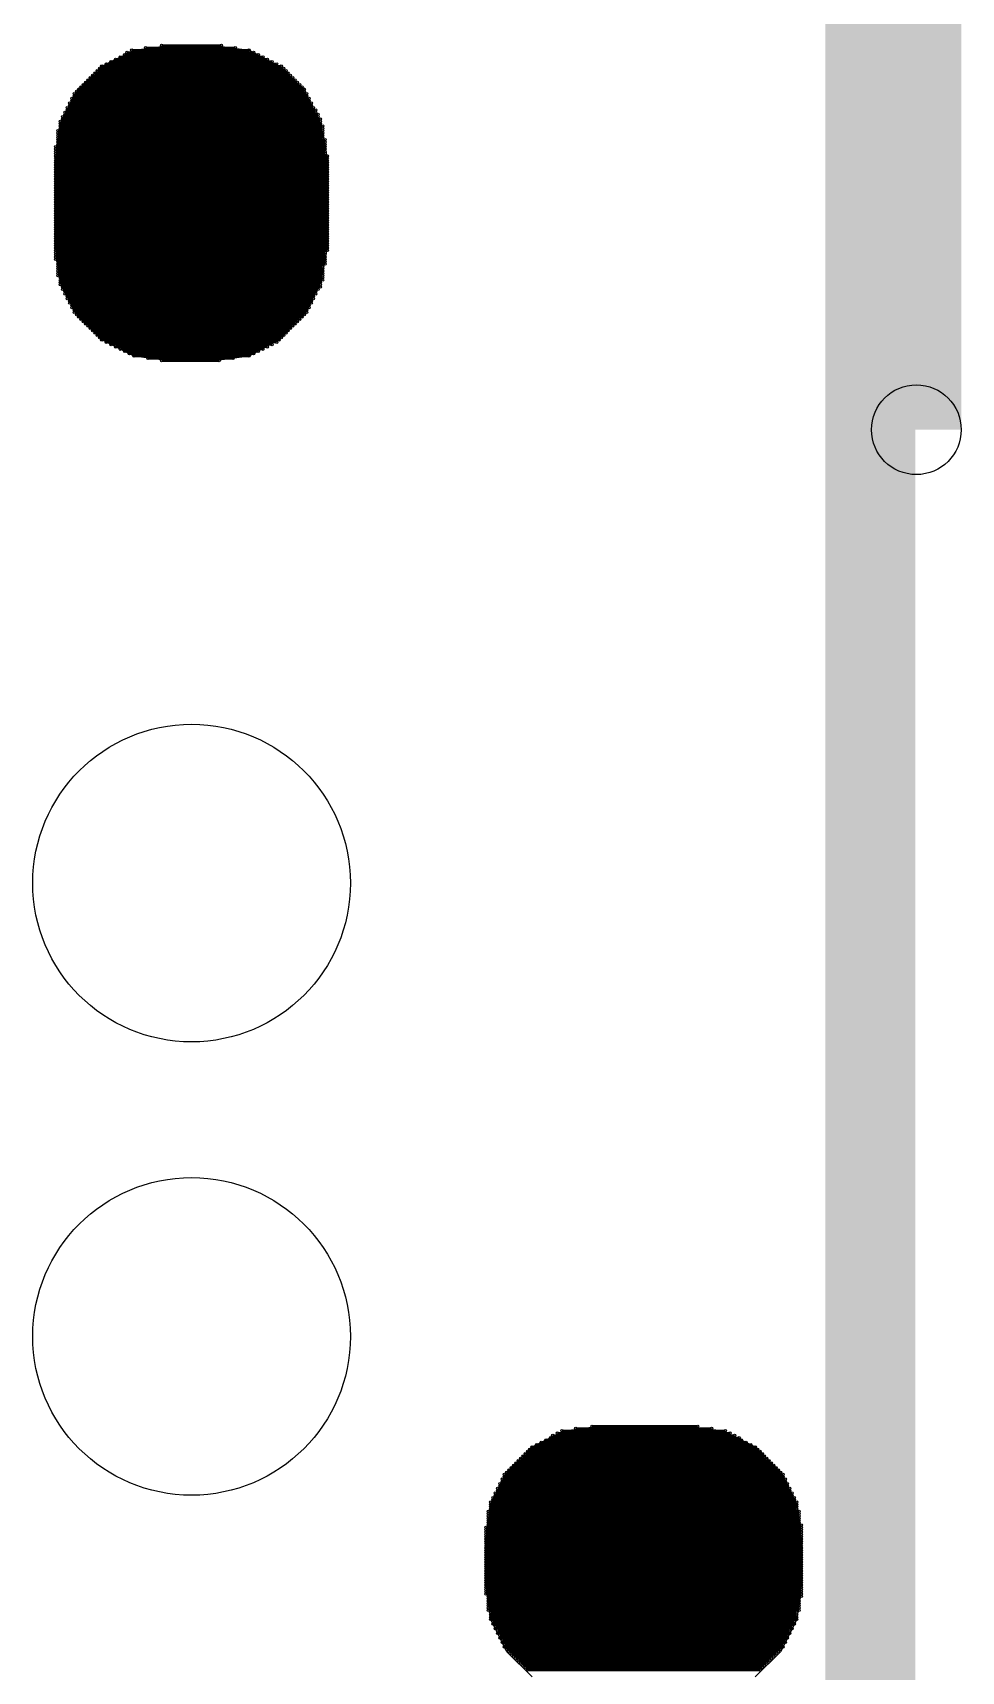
# Model space of a CAD drawing. Extents: x 0 to 126, y 0 to 22.
# Drawn here: x 16.673 to 17.697, y 11.167 to 12.976 of the extents above; entities that cross this region are included whole.
import ezdxf

# ---------------------------------------------------------------- set-up
doc = ezdxf.new("R2010")
doc.units = 0
doc.layers.get('0').update_dxf_attribs({"linetype": 'CONTINUOUS'})
doc.layers.add('SEEEDSTUDIOXIAONRF52840V1_1_GTO', color=10, linetype='CONTINUOUS')
doc.layers.add('SEEEDSTUDIOXIAONRF52840V1_1_GTS', color=9, linetype='CONTINUOUS')

# ---------------------------------------------------------------- blocks, each defined once
blk = doc.blocks.new('ROUND_62')
blk.add_circle((0, 0), 0.0495)
blk = doc.blocks.new('ROUND_54')
blk.add_circle((0, 0), 0.1753)
blk = doc.blocks.new('ROUND_2')
blk.add_circle((0, 0), 0)
blk = doc.blocks.new('ROUND_1')
blk.add_circle((0, 0), 0.00127)

msp = doc.modelspace()

# ---------------------------------------------------------------- linework, layer by layer
at = {"layer": 'SEEEDSTUDIOXIAONRF52840V1_1_GTO', "const_width": 0.09906}
for points in [[(17.64792, 13.08862), (17.64792, 12.53744)], [(17.59712, 13.03782), (17.59712, 6.29158)]]:
    msp.add_lwpolyline(points, dxfattribs=at)
at = {"layer": 'SEEEDSTUDIOXIAONRF52840V1_1_GTS'}
for points in [[(16.74876, 12.93876), (16.78432, 12.95654)], [(16.78432, 12.95654), (16.82242, 12.96162)], [(16.82242, 12.96162), (16.87322, 12.96162)], [(16.87322, 12.96162), (16.91132, 12.95654)], [(16.91132, 12.95654), (16.94434, 12.93876)], [(16.72082, 12.91082), (16.74876, 12.93876)], [(16.94434, 12.93876), (16.97228, 12.91082)], [(16.70304, 12.87526), (16.72082, 12.91082)], [(16.97228, 12.91082), (16.99006, 12.87526)], [(16.69796, 12.83716), (16.70304, 12.87526)], [(16.99006, 12.87526), (16.99768, 12.83716)], [(16.69796, 12.7381), (16.69796, 12.83716)], [(16.99768, 12.83716), (16.99768, 12.7381)], [(16.70304, 12.7), (16.69796, 12.7381)], [(16.99768, 12.7381), (16.99006, 12.7)], [(16.72082, 12.66444), (16.70304, 12.7)], [(16.99006, 12.7), (16.97228, 12.66444)], [(16.74876, 12.6365), (16.72082, 12.66444)], [(16.97228, 12.66444), (16.94434, 12.6365)], [(16.78432, 12.61872), (16.74876, 12.6365)], [(16.94434, 12.6365), (16.91132, 12.61872)], [(16.82242, 12.61364), (16.78432, 12.61872)], [(16.87322, 12.61364), (16.82242, 12.61364)], [(16.91132, 12.61872), (16.87322, 12.61364)], [(17.22374, 11.41476), (17.2593, 11.43254)], [(17.2593, 11.43254), (17.2974, 11.43762)], [(17.2974, 11.43762), (17.39646, 11.43762)], [(17.39646, 11.43762), (17.43456, 11.43254)], [(17.43456, 11.43254), (17.47012, 11.41476)], [(17.1958, 11.38682), (17.22374, 11.41476)], [(17.47012, 11.41476), (17.49806, 11.38682)], [(17.17802, 11.35126), (17.1958, 11.38682)], [(17.49806, 11.38682), (17.51584, 11.35126)], [(17.17294, 11.31316), (17.17802, 11.35126)], [(17.51584, 11.35126), (17.52092, 11.31316)], [(17.17294, 11.26236), (17.17294, 11.31316)], [(17.52092, 11.31316), (17.52092, 11.26236)], [(17.17802, 11.22426), (17.17294, 11.26236)], [(17.52092, 11.26236), (17.51584, 11.22426)], [(17.1958, 11.1887), (17.17802, 11.22426)], [(17.51584, 11.22426), (17.49806, 11.1887)], [(17.22374, 11.16076), (17.1958, 11.1887)], [(17.49806, 11.1887), (17.47012, 11.16076)]]:
    msp.add_lwpolyline(points, dxfattribs=at)
at = {"layer": 'SEEEDSTUDIOXIAONRF52840V1_1_GTS', "const_width": 0.00254}
for points in [[(16.76908, 12.94892), (16.92656, 12.94892)], [(16.92148, 12.95146), (16.77416, 12.95146)], [(16.7767, 12.954), (16.9164, 12.954)], [(16.91132, 12.95654), (16.78178, 12.95654)], [(16.79702, 12.95908), (16.89608, 12.95908)], [(16.88084, 12.96162), (16.8148, 12.96162)], [(16.9545, 12.93114), (16.74114, 12.93114)], [(16.74368, 12.93368), (16.95196, 12.93368)], [(16.94942, 12.93622), (16.74622, 12.93622)], [(16.74876, 12.93876), (16.94688, 12.93876)], [(16.9418, 12.9413), (16.75384, 12.9413)], [(16.75892, 12.94384), (16.93672, 12.94384)], [(16.93164, 12.94638), (16.764, 12.94638)], [(16.72336, 12.91336), (16.97228, 12.91336)], [(16.96974, 12.9159), (16.7259, 12.9159)], [(16.72844, 12.91844), (16.9672, 12.91844)], [(16.96466, 12.92098), (16.73098, 12.92098)], [(16.73352, 12.92352), (16.96212, 12.92352)], [(16.95958, 12.92606), (16.73606, 12.92606)], [(16.7386, 12.9286), (16.95704, 12.9286)], [(16.7132, 12.89812), (16.9799, 12.89812)], [(16.9799, 12.89558), (16.7132, 12.89558)], [(16.71574, 12.9032), (16.97736, 12.9032)], [(16.97736, 12.90066), (16.71574, 12.90066)], [(16.71828, 12.90828), (16.97482, 12.90828)], [(16.97482, 12.90574), (16.71828, 12.90574)], [(16.97228, 12.91082), (16.72082, 12.91082)], [(16.70304, 12.8778), (16.99006, 12.8778)], [(16.99006, 12.87526), (16.70304, 12.87526)], [(16.70558, 12.88288), (16.98752, 12.88288)], [(16.99006, 12.88034), (16.70558, 12.88034)], [(16.70812, 12.88796), (16.98498, 12.88796)], [(16.98752, 12.88542), (16.70812, 12.88542)], [(16.71066, 12.89304), (16.98244, 12.89304)], [(16.98498, 12.8905), (16.71066, 12.8905)], [(16.7005, 12.86764), (16.9926, 12.86764)], [(16.9926, 12.8651), (16.7005, 12.8651)], [(16.7005, 12.86256), (16.9926, 12.86256)], [(16.9926, 12.86002), (16.7005, 12.86002)], [(16.7005, 12.85748), (16.99514, 12.85748)], [(16.70304, 12.87272), (16.9926, 12.87272)], [(16.9926, 12.87018), (16.70304, 12.87018)], [(16.99514, 12.84986), (16.69796, 12.84986)], [(16.69796, 12.84732), (16.99514, 12.84732)], [(16.99514, 12.84478), (16.69796, 12.84478)], [(16.69796, 12.84224), (16.99514, 12.84224)], [(16.99768, 12.8397), (16.69796, 12.8397)], [(16.99514, 12.85494), (16.7005, 12.85494)], [(16.7005, 12.8524), (16.99514, 12.8524)], [(16.69796, 12.83716), (16.99768, 12.83716)], [(16.99768, 12.83462), (16.69796, 12.83462)], [(16.69796, 12.83208), (16.99768, 12.83208)], [(16.99768, 12.82954), (16.69796, 12.82954)], [(16.69796, 12.827), (16.99768, 12.827)], [(16.99768, 12.82446), (16.69796, 12.82446)], [(16.69796, 12.82192), (16.99768, 12.82192)], [(16.99768, 12.81938), (16.69796, 12.81938)], [(16.69796, 12.81684), (16.99768, 12.81684)], [(16.99768, 12.8143), (16.69796, 12.8143)], [(16.69796, 12.81176), (16.99768, 12.81176)], [(16.99768, 12.80922), (16.69796, 12.80922)], [(16.69796, 12.80668), (16.99768, 12.80668)], [(16.99768, 12.80414), (16.69796, 12.80414)], [(16.69796, 12.8016), (16.99768, 12.8016)], [(16.99768, 12.79906), (16.69796, 12.79906)], [(16.69796, 12.79652), (16.99768, 12.79652)], [(16.99768, 12.79398), (16.69796, 12.79398)], [(16.69796, 12.79144), (16.99768, 12.79144)], [(16.99768, 12.7889), (16.69796, 12.7889)], [(16.69796, 12.78636), (16.99768, 12.78636)], [(16.99768, 12.78382), (16.69796, 12.78382)], [(16.69796, 12.78128), (16.99768, 12.78128)], [(16.99768, 12.77874), (16.69796, 12.77874)], [(16.69796, 12.7762), (16.99768, 12.7762)], [(16.99768, 12.77366), (16.69796, 12.77366)], [(16.69796, 12.77112), (16.99768, 12.77112)], [(16.99768, 12.76858), (16.69796, 12.76858)], [(16.69796, 12.76604), (16.99768, 12.76604)], [(16.99768, 12.7635), (16.69796, 12.7635)], [(16.69796, 12.76096), (16.99768, 12.76096)], [(16.99768, 12.75842), (16.69796, 12.75842)], [(16.69796, 12.75588), (16.99768, 12.75588)], [(16.99768, 12.75334), (16.69796, 12.75334)], [(16.69796, 12.7508), (16.99768, 12.7508)], [(16.99768, 12.74826), (16.69796, 12.74826)], [(16.69796, 12.74572), (16.99768, 12.74572)], [(16.99768, 12.74318), (16.69796, 12.74318)], [(16.69796, 12.74064), (16.99768, 12.74064)], [(16.99768, 12.7381), (16.69796, 12.7381)], [(16.69796, 12.73556), (16.99768, 12.73556)], [(16.99514, 12.73302), (16.69796, 12.73302)], [(16.69796, 12.73048), (16.99514, 12.73048)], [(16.99514, 12.72794), (16.69796, 12.72794)], [(16.69796, 12.7254), (16.99514, 12.7254)], [(16.99514, 12.72286), (16.7005, 12.72286)], [(16.7005, 12.72032), (16.99514, 12.72032)], [(16.9926, 12.71778), (16.7005, 12.71778)], [(16.7005, 12.71524), (16.9926, 12.71524)], [(16.9926, 12.7127), (16.7005, 12.7127)], [(16.7005, 12.71016), (16.9926, 12.71016)], [(16.9926, 12.70762), (16.7005, 12.70762)], [(16.70304, 12.70508), (16.9926, 12.70508)], [(16.9926, 12.70254), (16.70304, 12.70254)], [(16.70304, 12.7), (16.99006, 12.7)], [(16.99006, 12.69746), (16.70304, 12.69746)], [(16.70558, 12.69492), (16.99006, 12.69492)], [(16.98752, 12.69238), (16.70558, 12.69238)], [(16.70812, 12.68984), (16.98498, 12.68984)], [(16.98498, 12.6873), (16.70812, 12.6873)], [(16.71066, 12.68476), (16.98244, 12.68476)], [(16.98244, 12.68222), (16.71066, 12.68222)], [(16.7132, 12.67968), (16.9799, 12.67968)], [(16.9799, 12.67714), (16.7132, 12.67714)], [(16.71574, 12.6746), (16.97736, 12.6746)], [(16.97736, 12.67206), (16.71574, 12.67206)], [(16.71828, 12.66952), (16.97482, 12.66952)], [(16.97482, 12.66698), (16.71828, 12.66698)], [(16.72082, 12.66444), (16.97228, 12.66444)], [(16.96974, 12.6619), (16.72336, 12.6619)], [(16.7259, 12.65936), (16.9672, 12.65936)], [(16.96466, 12.65682), (16.72844, 12.65682)], [(16.73098, 12.65428), (16.96212, 12.65428)], [(16.95958, 12.65174), (16.73352, 12.65174)], [(16.73606, 12.6492), (16.95704, 12.6492)], [(16.9545, 12.64666), (16.7386, 12.64666)], [(16.74114, 12.64412), (16.95196, 12.64412)], [(16.94942, 12.64158), (16.74368, 12.64158)], [(16.74622, 12.63904), (16.94688, 12.63904)], [(16.94434, 12.6365), (16.74876, 12.6365)], [(16.75384, 12.63396), (16.9418, 12.63396)], [(16.93672, 12.63142), (16.75892, 12.63142)], [(16.764, 12.62888), (16.93164, 12.62888)], [(16.92656, 12.62634), (16.76908, 12.62634)], [(16.77416, 12.6238), (16.92148, 12.6238)], [(16.9164, 12.62126), (16.77924, 12.62126)], [(16.78432, 12.61872), (16.91132, 12.61872)], [(16.89354, 12.61618), (16.79956, 12.61618)], [(16.8148, 12.61364), (16.8783, 12.61364)], [(17.44218, 11.43), (17.25168, 11.43)], [(17.25676, 11.43254), (17.4371, 11.43254)], [(17.42186, 11.43508), (17.272, 11.43508)], [(17.28978, 11.43762), (17.40662, 11.43762)], [(17.2212, 11.41222), (17.47266, 11.41222)], [(17.47012, 11.41476), (17.22374, 11.41476)], [(17.22882, 11.4173), (17.46504, 11.4173)], [(17.45996, 11.41984), (17.2339, 11.41984)], [(17.23898, 11.42238), (17.45488, 11.42238)], [(17.45234, 11.42492), (17.24406, 11.42492)], [(17.2466, 11.42746), (17.44726, 11.42746)], [(17.49044, 11.39444), (17.20342, 11.39444)], [(17.20596, 11.39698), (17.4879, 11.39698)], [(17.48536, 11.39952), (17.2085, 11.39952)], [(17.21104, 11.40206), (17.48282, 11.40206)], [(17.48028, 11.4046), (17.21358, 11.4046)], [(17.21612, 11.40714), (17.47774, 11.40714)], [(17.4752, 11.40968), (17.21866, 11.40968)], [(17.50568, 11.37412), (17.18818, 11.37412)], [(17.50314, 11.3792), (17.19072, 11.3792)], [(17.19072, 11.37666), (17.50314, 11.37666)], [(17.5006, 11.38428), (17.19326, 11.38428)], [(17.19326, 11.38174), (17.5006, 11.38174)], [(17.1958, 11.38682), (17.49806, 11.38682)], [(17.49552, 11.38936), (17.19834, 11.38936)], [(17.20088, 11.3919), (17.49298, 11.3919)], [(17.5133, 11.35888), (17.18056, 11.35888)], [(17.18056, 11.35634), (17.5133, 11.35634)], [(17.51076, 11.36396), (17.1831, 11.36396)], [(17.1831, 11.36142), (17.51076, 11.36142)], [(17.50822, 11.36904), (17.18564, 11.36904)], [(17.18564, 11.3665), (17.50822, 11.3665)], [(17.18818, 11.37158), (17.50568, 11.37158)], [(17.51838, 11.34364), (17.17548, 11.34364)], [(17.17548, 11.3411), (17.51838, 11.3411)], [(17.51838, 11.33856), (17.17548, 11.33856)], [(17.51584, 11.3538), (17.17802, 11.3538)], [(17.17802, 11.35126), (17.51584, 11.35126)], [(17.51584, 11.34872), (17.17802, 11.34872)], [(17.17802, 11.34618), (17.51584, 11.34618)], [(17.17294, 11.32586), (17.52092, 11.32586)], [(17.52092, 11.32332), (17.17294, 11.32332)], [(17.17294, 11.32078), (17.52092, 11.32078)], [(17.17548, 11.33602), (17.51838, 11.33602)], [(17.51838, 11.33348), (17.17548, 11.33348)], [(17.17548, 11.33094), (17.51838, 11.33094)], [(17.52092, 11.3284), (17.17548, 11.3284)], [(17.52092, 11.31824), (17.17294, 11.31824)], [(17.17294, 11.3157), (17.52092, 11.3157)], [(17.52092, 11.31316), (17.17294, 11.31316)], [(17.17294, 11.31062), (17.52092, 11.31062)], [(17.52092, 11.30808), (17.17294, 11.30808)], [(17.17294, 11.30554), (17.52092, 11.30554)], [(17.52092, 11.303), (17.17294, 11.303)], [(17.17294, 11.30046), (17.52092, 11.30046)], [(17.52092, 11.29792), (17.17294, 11.29792)], [(17.17294, 11.29538), (17.52092, 11.29538)], [(17.52092, 11.29284), (17.17294, 11.29284)], [(17.17294, 11.2903), (17.52092, 11.2903)], [(17.52092, 11.28776), (17.17294, 11.28776)], [(17.17294, 11.28522), (17.52092, 11.28522)], [(17.52092, 11.28268), (17.17294, 11.28268)], [(17.17294, 11.28014), (17.52092, 11.28014)], [(17.52092, 11.2776), (17.17294, 11.2776)], [(17.17294, 11.27506), (17.52092, 11.27506)], [(17.52092, 11.27252), (17.17294, 11.27252)], [(17.17294, 11.26998), (17.52092, 11.26998)], [(17.52092, 11.26744), (17.17294, 11.26744)], [(17.17294, 11.2649), (17.52092, 11.2649)], [(17.52092, 11.26236), (17.17294, 11.26236)], [(17.17294, 11.25982), (17.52092, 11.25982)], [(17.52092, 11.25728), (17.17294, 11.25728)], [(17.17294, 11.25474), (17.52092, 11.25474)], [(17.52092, 11.2522), (17.17294, 11.2522)], [(17.17548, 11.24966), (17.52092, 11.24966)], [(17.51838, 11.24712), (17.17548, 11.24712)], [(17.17548, 11.24458), (17.51838, 11.24458)], [(17.51838, 11.24204), (17.17548, 11.24204)], [(17.17548, 11.2395), (17.51838, 11.2395)], [(17.51838, 11.23696), (17.17548, 11.23696)], [(17.17548, 11.23442), (17.51838, 11.23442)], [(17.51584, 11.23188), (17.17802, 11.23188)], [(17.17802, 11.22934), (17.51584, 11.22934)], [(17.51584, 11.2268), (17.17802, 11.2268)], [(17.17802, 11.22426), (17.51584, 11.22426)], [(17.5133, 11.22172), (17.18056, 11.22172)], [(17.18056, 11.21918), (17.5133, 11.21918)], [(17.51076, 11.21664), (17.1831, 11.21664)], [(17.1831, 11.2141), (17.51076, 11.2141)], [(17.50822, 11.21156), (17.18564, 11.21156)], [(17.18564, 11.20902), (17.50822, 11.20902)], [(17.50568, 11.20648), (17.18818, 11.20648)], [(17.18818, 11.20394), (17.50568, 11.20394)], [(17.50314, 11.2014), (17.19072, 11.2014)], [(17.19072, 11.19886), (17.50314, 11.19886)], [(17.5006, 11.19632), (17.19326, 11.19632)], [(17.19326, 11.19378), (17.5006, 11.19378)], [(17.49806, 11.19124), (17.1958, 11.19124)], [(17.19834, 11.1887), (17.49552, 11.1887)], [(17.49298, 11.18616), (17.20088, 11.18616)], [(17.20342, 11.18362), (17.49044, 11.18362)], [(17.4879, 11.18108), (17.20596, 11.18108)], [(17.2085, 11.17854), (17.48536, 11.17854)], [(17.48282, 11.176), (17.21104, 11.176)], [(17.21358, 11.17346), (17.48028, 11.17346)], [(17.47774, 11.17092), (17.21612, 11.17092)], [(17.21866, 11.16838), (17.4752, 11.16838)]]:
    msp.add_lwpolyline(points, dxfattribs=at)

# ---------------------------------------------------------------- block references
at = {"layer": 'SEEEDSTUDIOXIAONRF52840V1_1_GTO'}
msp.add_blockref('ROUND_62', (17.64792, 12.53744), dxfattribs=at)
at = {"layer": 'SEEEDSTUDIOXIAONRF52840V1_1_GTS'}
for name, p in [('ROUND_2', (16.82242, 12.96162)), ('ROUND_2', (16.87322, 12.96162)), ('ROUND_2', (16.78432, 12.95654)), ('ROUND_2', (16.91132, 12.95654)), ('ROUND_1', (16.76908, 12.94892)), ('ROUND_1', (16.77416, 12.95146)), ('ROUND_1', (16.7767, 12.954)), ('ROUND_1', (16.78178, 12.95654)), ('ROUND_1', (16.79702, 12.95908)), ('ROUND_1', (16.8148, 12.96162)), ('ROUND_1', (16.88084, 12.96162)), ('ROUND_1', (16.89608, 12.95908)), ('ROUND_1', (16.91132, 12.95654)), ('ROUND_1', (16.9164, 12.954)), ('ROUND_1', (16.92148, 12.95146)), ('ROUND_1', (16.92656, 12.94892)), ('ROUND_2', (16.74876, 12.93876)), ('ROUND_2', (16.94434, 12.93876)), ('ROUND_1', (16.74114, 12.93114)), ('ROUND_1', (16.74368, 12.93368)), ('ROUND_1', (16.74622, 12.93622)), ('ROUND_1', (16.74876, 12.93876)), ('ROUND_1', (16.75384, 12.9413)), ('ROUND_1', (16.75892, 12.94384)), ('ROUND_1', (16.764, 12.94638)), ('ROUND_1', (16.93164, 12.94638)), ('ROUND_1', (16.93672, 12.94384)), ('ROUND_1', (16.9418, 12.9413)), ('ROUND_1', (16.94688, 12.93876)), ('ROUND_1', (16.94942, 12.93622)), ('ROUND_1', (16.95196, 12.93368)), ('ROUND_1', (16.9545, 12.93114)), ('ROUND_1', (16.72336, 12.91336)), ('ROUND_1', (16.7259, 12.9159)), ('ROUND_1', (16.72844, 12.91844)), ('ROUND_1', (16.73098, 12.92098)), ('ROUND_1', (16.73352, 12.92352)), ('ROUND_1', (16.73606, 12.92606)), ('ROUND_1', (16.7386, 12.9286)), ('ROUND_1', (16.95704, 12.9286)), ('ROUND_1', (16.95958, 12.92606)), ('ROUND_1', (16.96212, 12.92352)), ('ROUND_1', (16.96466, 12.92098)), ('ROUND_1', (16.9672, 12.91844)), ('ROUND_1', (16.96974, 12.9159)), ('ROUND_1', (16.97228, 12.91336)), ('ROUND_2', (16.72082, 12.91082)), ('ROUND_2', (16.97228, 12.91082)), ('ROUND_1', (16.7132, 12.89812)), ('ROUND_1', (16.7132, 12.89558)), ('ROUND_1', (16.71574, 12.9032)), ('ROUND_1', (16.71574, 12.90066)), ('ROUND_1', (16.71828, 12.90828)), ('ROUND_1', (16.71828, 12.90574)), ('ROUND_1', (16.72082, 12.91082)), ('ROUND_1', (16.97228, 12.91082)), ('ROUND_1', (16.97482, 12.90828)), ('ROUND_1', (16.97482, 12.90574)), ('ROUND_1', (16.97736, 12.9032)), ('ROUND_1', (16.97736, 12.90066)), ('ROUND_1', (16.9799, 12.89812)), ('ROUND_1', (16.9799, 12.89558)), ('ROUND_1', (16.70304, 12.8778)), ('ROUND_1', (16.70304, 12.87526)), ('ROUND_1', (16.70558, 12.88288)), ('ROUND_1', (16.70558, 12.88034)), ('ROUND_1', (16.70812, 12.88796)), ('ROUND_1', (16.70812, 12.88542)), ('ROUND_1', (16.71066, 12.89304)), ('ROUND_1', (16.71066, 12.8905)), ('ROUND_1', (16.98244, 12.89304)), ('ROUND_1', (16.98498, 12.8905)), ('ROUND_1', (16.98498, 12.88796)), ('ROUND_1', (16.98752, 12.88542)), ('ROUND_1', (16.98752, 12.88288)), ('ROUND_1', (16.99006, 12.88034)), ('ROUND_1', (16.99006, 12.8778)), ('ROUND_1', (16.99006, 12.87526)), ('ROUND_2', (16.70304, 12.87526)), ('ROUND_2', (16.99006, 12.87526)), ('ROUND_1', (16.7005, 12.86764)), ('ROUND_1', (16.7005, 12.8651)), ('ROUND_1', (16.7005, 12.86256)), ('ROUND_1', (16.7005, 12.86002)), ('ROUND_1', (16.7005, 12.85748)), ('ROUND_1', (16.70304, 12.87272)), ('ROUND_1', (16.70304, 12.87018)), ('ROUND_1', (16.9926, 12.87272)), ('ROUND_1', (16.9926, 12.87018)), ('ROUND_1', (16.9926, 12.86764)), ('ROUND_1', (16.9926, 12.8651)), ('ROUND_1', (16.9926, 12.86256)), ('ROUND_1', (16.9926, 12.86002)), ('ROUND_1', (16.99514, 12.85748)), ('ROUND_1', (16.69796, 12.84986)), ('ROUND_1', (16.69796, 12.84732)), ('ROUND_1', (16.69796, 12.84478)), ('ROUND_1', (16.69796, 12.84224)), ('ROUND_1', (16.69796, 12.8397)), ('ROUND_1', (16.7005, 12.85494)), ('ROUND_1', (16.7005, 12.8524)), ('ROUND_1', (16.99514, 12.85494)), ('ROUND_1', (16.99514, 12.8524)), ('ROUND_1', (16.99514, 12.84986)), ('ROUND_1', (16.99514, 12.84732)), ('ROUND_1', (16.99514, 12.84478)), ('ROUND_1', (16.99514, 12.84224)), ('ROUND_1', (16.99768, 12.8397)), ('ROUND_2', (16.69796, 12.83716)), ('ROUND_2', (16.99768, 12.83716)), ('ROUND_2', (16.69796, 12.83716)), ('ROUND_1', (16.69796, 12.83716)), ('ROUND_1', (16.69796, 12.83462)), ('ROUND_1', (16.69796, 12.83208)), ('ROUND_1', (16.69796, 12.82954)), ('ROUND_1', (16.69796, 12.827)), ('ROUND_1', (16.69796, 12.82446)), ('ROUND_1', (16.69796, 12.82192)), ('ROUND_1', (16.99768, 12.83716)), ('ROUND_1', (16.99768, 12.83462)), ('ROUND_1', (16.99768, 12.83208)), ('ROUND_1', (16.99768, 12.82954)), ('ROUND_1', (16.99768, 12.827)), ('ROUND_1', (16.99768, 12.82446)), ('ROUND_1', (16.99768, 12.82192)), ('ROUND_1', (16.69796, 12.81938)), ('ROUND_1', (16.69796, 12.81684)), ('ROUND_1', (16.69796, 12.8143)), ('ROUND_1', (16.69796, 12.81176)), ('ROUND_1', (16.69796, 12.80922)), ('ROUND_1', (16.69796, 12.80668)), ('ROUND_1', (16.69796, 12.80414)), ('ROUND_1', (16.99768, 12.81938)), ('ROUND_1', (16.99768, 12.81684)), ('ROUND_1', (16.99768, 12.8143)), ('ROUND_1', (16.99768, 12.81176)), ('ROUND_1', (16.99768, 12.80922)), ('ROUND_1', (16.99768, 12.80668)), ('ROUND_1', (16.99768, 12.80414)), ('ROUND_1', (16.69796, 12.8016)), ('ROUND_1', (16.69796, 12.79906)), ('ROUND_1', (16.69796, 12.79652)), ('ROUND_1', (16.69796, 12.79398)), ('ROUND_1', (16.69796, 12.79144)), ('ROUND_1', (16.69796, 12.7889)), ('ROUND_1', (16.69796, 12.78636)), ('ROUND_1', (16.99768, 12.8016)), ('ROUND_1', (16.99768, 12.79906)), ('ROUND_1', (16.99768, 12.79652)), ('ROUND_1', (16.99768, 12.79398)), ('ROUND_1', (16.99768, 12.79144)), ('ROUND_1', (16.99768, 12.7889)), ('ROUND_1', (16.99768, 12.78636)), ('ROUND_1', (16.69796, 12.78382)), ('ROUND_1', (16.69796, 12.78128)), ('ROUND_1', (16.69796, 12.77874)), ('ROUND_1', (16.69796, 12.7762)), ('ROUND_1', (16.69796, 12.77366)), ('ROUND_1', (16.69796, 12.77112)), ('ROUND_1', (16.69796, 12.76858)), ('ROUND_1', (16.99768, 12.78382)), ('ROUND_1', (16.99768, 12.78128)), ('ROUND_1', (16.99768, 12.77874)), ('ROUND_1', (16.99768, 12.7762)), ('ROUND_1', (16.99768, 12.77366)), ('ROUND_1', (16.99768, 12.77112)), ('ROUND_1', (16.99768, 12.76858)), ('ROUND_1', (16.69796, 12.76604)), ('ROUND_1', (16.69796, 12.7635)), ('ROUND_1', (16.69796, 12.76096)), ('ROUND_1', (16.69796, 12.75842)), ('ROUND_1', (16.69796, 12.75588)), ('ROUND_1', (16.69796, 12.75334)), ('ROUND_1', (16.69796, 12.7508)), ('ROUND_1', (16.99768, 12.76604)), ('ROUND_1', (16.99768, 12.7635)), ('ROUND_1', (16.99768, 12.76096)), ('ROUND_1', (16.99768, 12.75842)), ('ROUND_1', (16.99768, 12.75588)), ('ROUND_1', (16.99768, 12.75334)), ('ROUND_1', (16.99768, 12.7508)), ('ROUND_2', (16.99768, 12.7381)), ('ROUND_2', (16.69796, 12.7381)), ('ROUND_1', (16.69796, 12.74826)), ('ROUND_1', (16.69796, 12.74572)), ('ROUND_1', (16.69796, 12.74318)), ('ROUND_1', (16.69796, 12.74064)), ('ROUND_1', (16.69796, 12.7381)), ('ROUND_1', (16.69796, 12.73556)), ('ROUND_1', (16.69796, 12.73302)), ('ROUND_1', (16.69796, 12.73048)), ('ROUND_1', (16.99514, 12.73302)), ('ROUND_1', (16.99514, 12.73048)), ('ROUND_1', (16.99768, 12.74826)), ('ROUND_1', (16.99768, 12.74572)), ('ROUND_1', (16.99768, 12.74318)), ('ROUND_1', (16.99768, 12.74064)), ('ROUND_1', (16.99768, 12.7381)), ('ROUND_1', (16.99768, 12.73556)), ('ROUND_1', (16.69796, 12.72794)), ('ROUND_1', (16.69796, 12.7254)), ('ROUND_1', (16.7005, 12.72286)), ('ROUND_1', (16.7005, 12.72032)), ('ROUND_1', (16.7005, 12.71778)), ('ROUND_1', (16.7005, 12.71524)), ('ROUND_1', (16.7005, 12.7127)), ('ROUND_1', (16.9926, 12.71778)), ('ROUND_1', (16.9926, 12.71524)), ('ROUND_1', (16.9926, 12.7127)), ('ROUND_1', (16.99514, 12.72794)), ('ROUND_1', (16.99514, 12.7254)), ('ROUND_1', (16.99514, 12.72286)), ('ROUND_1', (16.99514, 12.72032)), ('ROUND_2', (16.99006, 12.7)), ('ROUND_2', (16.70304, 12.7)), ('ROUND_1', (16.7005, 12.71016)), ('ROUND_1', (16.7005, 12.70762)), ('ROUND_1', (16.70304, 12.70508)), ('ROUND_1', (16.70304, 12.70254)), ('ROUND_1', (16.70304, 12.7)), ('ROUND_1', (16.70304, 12.69746)), ('ROUND_1', (16.70558, 12.69492)), ('ROUND_1', (16.99006, 12.7)), ('ROUND_1', (16.99006, 12.69746)), ('ROUND_1', (16.99006, 12.69492)), ('ROUND_1', (16.9926, 12.71016)), ('ROUND_1', (16.9926, 12.70762)), ('ROUND_1', (16.9926, 12.70508)), ('ROUND_1', (16.9926, 12.70254)), ('ROUND_1', (16.70558, 12.69238)), ('ROUND_1', (16.70812, 12.68984)), ('ROUND_1', (16.70812, 12.6873)), ('ROUND_1', (16.71066, 12.68476)), ('ROUND_1', (16.71066, 12.68222)), ('ROUND_1', (16.7132, 12.67968)), ('ROUND_1', (16.7132, 12.67714)), ('ROUND_1', (16.9799, 12.67968)), ('ROUND_1', (16.9799, 12.67714)), ('ROUND_1', (16.98244, 12.68476)), ('ROUND_1', (16.98244, 12.68222)), ('ROUND_1', (16.98498, 12.68984)), ('ROUND_1', (16.98498, 12.6873)), ('ROUND_1', (16.98752, 12.69238)), ('ROUND_2', (16.97228, 12.66444)), ('ROUND_2', (16.72082, 12.66444)), ('ROUND_1', (16.71574, 12.6746)), ('ROUND_1', (16.71574, 12.67206)), ('ROUND_1', (16.71828, 12.66952)), ('ROUND_1', (16.71828, 12.66698)), ('ROUND_1', (16.72082, 12.66444)), ('ROUND_1', (16.72336, 12.6619)), ('ROUND_1', (16.7259, 12.65936)), ('ROUND_1', (16.9672, 12.65936)), ('ROUND_1', (16.96974, 12.6619)), ('ROUND_1', (16.97228, 12.66444)), ('ROUND_1', (16.97482, 12.66952)), ('ROUND_1', (16.97482, 12.66698)), ('ROUND_1', (16.97736, 12.6746)), ('ROUND_1', (16.97736, 12.67206)), ('ROUND_1', (16.72844, 12.65682)), ('ROUND_1', (16.73098, 12.65428)), ('ROUND_1', (16.73352, 12.65174)), ('ROUND_1', (16.73606, 12.6492)), ('ROUND_1', (16.7386, 12.64666)), ('ROUND_1', (16.74114, 12.64412)), ('ROUND_1', (16.74368, 12.64158)), ('ROUND_1', (16.94942, 12.64158)), ('ROUND_1', (16.95196, 12.64412)), ('ROUND_1', (16.9545, 12.64666)), ('ROUND_1', (16.95704, 12.6492)), ('ROUND_1', (16.95958, 12.65174)), ('ROUND_1', (16.96212, 12.65428)), ('ROUND_1', (16.96466, 12.65682)), ('ROUND_2', (16.94434, 12.6365)), ('ROUND_2', (16.74876, 12.6365)), ('ROUND_1', (16.74622, 12.63904)), ('ROUND_1', (16.74876, 12.6365)), ('ROUND_1', (16.75384, 12.63396)), ('ROUND_1', (16.75892, 12.63142)), ('ROUND_1', (16.764, 12.62888)), ('ROUND_1', (16.76908, 12.62634)), ('ROUND_1', (16.77416, 12.6238)), ('ROUND_1', (16.92148, 12.6238)), ('ROUND_1', (16.92656, 12.62634)), ('ROUND_1', (16.93164, 12.62888)), ('ROUND_1', (16.93672, 12.63142)), ('ROUND_1', (16.9418, 12.63396)), ('ROUND_1', (16.94434, 12.6365)), ('ROUND_1', (16.94688, 12.63904)), ('ROUND_2', (16.91132, 12.61872)), ('ROUND_2', (16.78432, 12.61872)), ('ROUND_2', (16.87322, 12.61364)), ('ROUND_2', (16.82242, 12.61364)), ('ROUND_1', (16.77924, 12.62126)), ('ROUND_1', (16.78432, 12.61872)), ('ROUND_1', (16.79956, 12.61618)), ('ROUND_1', (16.8148, 12.61364)), ('ROUND_1', (16.8783, 12.61364)), ('ROUND_1', (16.89354, 12.61618)), ('ROUND_1', (16.91132, 12.61872)), ('ROUND_1', (16.9164, 12.62126)), ('ROUND_54', (16.84782, 12.03706)), ('ROUND_54', (16.84782, 11.53668)), ('ROUND_2', (17.2974, 11.43762)), ('ROUND_2', (17.39646, 11.43762)), ('ROUND_2', (17.2593, 11.43254)), ('ROUND_2', (17.43456, 11.43254)), ('ROUND_1', (17.25168, 11.43)), ('ROUND_1', (17.25676, 11.43254)), ('ROUND_1', (17.272, 11.43508)), ('ROUND_1', (17.28978, 11.43762)), ('ROUND_1', (17.40662, 11.43762)), ('ROUND_1', (17.42186, 11.43508)), ('ROUND_1', (17.4371, 11.43254)), ('ROUND_1', (17.44218, 11.43)), ('ROUND_2', (17.22374, 11.41476)), ('ROUND_2', (17.47012, 11.41476)), ('ROUND_1', (17.2212, 11.41222)), ('ROUND_1', (17.22374, 11.41476)), ('ROUND_1', (17.22882, 11.4173)), ('ROUND_1', (17.2339, 11.41984)), ('ROUND_1', (17.23898, 11.42238)), ('ROUND_1', (17.24406, 11.42492)), ('ROUND_1', (17.2466, 11.42746)), ('ROUND_1', (17.44726, 11.42746)), ('ROUND_1', (17.45234, 11.42492)), ('ROUND_1', (17.45488, 11.42238)), ('ROUND_1', (17.45996, 11.41984)), ('ROUND_1', (17.46504, 11.4173)), ('ROUND_1', (17.47012, 11.41476)), ('ROUND_1', (17.47266, 11.41222)), ('ROUND_1', (17.20342, 11.39444)), ('ROUND_1', (17.20596, 11.39698)), ('ROUND_1', (17.2085, 11.39952)), ('ROUND_1', (17.21104, 11.40206)), ('ROUND_1', (17.21358, 11.4046)), ('ROUND_1', (17.21612, 11.40714)), ('ROUND_1', (17.21866, 11.40968)), ('ROUND_1', (17.4752, 11.40968)), ('ROUND_1', (17.47774, 11.40714)), ('ROUND_1', (17.48028, 11.4046)), ('ROUND_1', (17.48282, 11.40206)), ('ROUND_1', (17.48536, 11.39952)), ('ROUND_1', (17.4879, 11.39698)), ('ROUND_1', (17.49044, 11.39444)), ('ROUND_2', (17.1958, 11.38682)), ('ROUND_2', (17.49806, 11.38682)), ('ROUND_1', (17.18818, 11.37412)), ('ROUND_1', (17.19072, 11.3792)), ('ROUND_1', (17.19072, 11.37666)), ('ROUND_1', (17.19326, 11.38428)), ('ROUND_1', (17.19326, 11.38174)), ('ROUND_1', (17.1958, 11.38682)), ('ROUND_1', (17.19834, 11.38936)), ('ROUND_1', (17.20088, 11.3919)), ('ROUND_1', (17.49298, 11.3919)), ('ROUND_1', (17.49552, 11.38936)), ('ROUND_1', (17.49806, 11.38682)), ('ROUND_1', (17.5006, 11.38428)), ('ROUND_1', (17.5006, 11.38174)), ('ROUND_1', (17.50314, 11.3792)), ('ROUND_1', (17.50314, 11.37666)), ('ROUND_1', (17.50568, 11.37412)), ('ROUND_1', (17.18056, 11.35888)), ('ROUND_1', (17.18056, 11.35634)), ('ROUND_1', (17.1831, 11.36396)), ('ROUND_1', (17.1831, 11.36142)), ('ROUND_1', (17.18564, 11.36904)), ('ROUND_1', (17.18564, 11.3665)), ('ROUND_1', (17.18818, 11.37158)), ('ROUND_1', (17.50568, 11.37158)), ('ROUND_1', (17.50822, 11.36904)), ('ROUND_1', (17.50822, 11.3665)), ('ROUND_1', (17.51076, 11.36396)), ('ROUND_1', (17.51076, 11.36142)), ('ROUND_1', (17.5133, 11.35888)), ('ROUND_1', (17.5133, 11.35634)), ('ROUND_2', (17.51584, 11.35126)), ('ROUND_2', (17.17802, 11.35126)), ('ROUND_2', (17.51584, 11.35126)), ('ROUND_1', (17.17548, 11.34364)), ('ROUND_1', (17.17548, 11.3411)), ('ROUND_1', (17.17548, 11.33856)), ('ROUND_1', (17.17802, 11.3538)), ('ROUND_1', (17.17802, 11.35126)), ('ROUND_1', (17.17802, 11.34872)), ('ROUND_1', (17.17802, 11.34618)), ('ROUND_1', (17.51584, 11.3538)), ('ROUND_1', (17.51584, 11.35126)), ('ROUND_1', (17.51584, 11.34872)), ('ROUND_1', (17.51584, 11.34618)), ('ROUND_1', (17.51838, 11.34364)), ('ROUND_1', (17.51838, 11.3411)), ('ROUND_1', (17.51838, 11.33856)), ('ROUND_1', (17.17294, 11.32586)), ('ROUND_1', (17.17294, 11.32332)), ('ROUND_1', (17.17294, 11.32078)), ('ROUND_1', (17.17548, 11.33602)), ('ROUND_1', (17.17548, 11.33348)), ('ROUND_1', (17.17548, 11.33094)), ('ROUND_1', (17.17548, 11.3284)), ('ROUND_1', (17.51838, 11.33602)), ('ROUND_1', (17.51838, 11.33348)), ('ROUND_1', (17.51838, 11.33094)), ('ROUND_1', (17.52092, 11.3284)), ('ROUND_1', (17.52092, 11.32586)), ('ROUND_1', (17.52092, 11.32332)), ('ROUND_1', (17.52092, 11.32078)), ('ROUND_2', (17.52092, 11.31316)), ('ROUND_2', (17.17294, 11.31316)), ('ROUND_1', (17.17294, 11.31824)), ('ROUND_1', (17.17294, 11.3157)), ('ROUND_1', (17.17294, 11.31316)), ('ROUND_1', (17.17294, 11.31062)), ('ROUND_1', (17.17294, 11.30808)), ('ROUND_1', (17.17294, 11.30554)), ('ROUND_1', (17.17294, 11.303)), ('ROUND_1', (17.52092, 11.31824)), ('ROUND_1', (17.52092, 11.3157)), ('ROUND_1', (17.52092, 11.31316)), ('ROUND_1', (17.52092, 11.31062)), ('ROUND_1', (17.52092, 11.30808)), ('ROUND_1', (17.52092, 11.30554)), ('ROUND_1', (17.52092, 11.303)), ('ROUND_1', (17.17294, 11.30046)), ('ROUND_1', (17.17294, 11.29792)), ('ROUND_1', (17.17294, 11.29538)), ('ROUND_1', (17.17294, 11.29284)), ('ROUND_1', (17.17294, 11.2903)), ('ROUND_1', (17.17294, 11.28776)), ('ROUND_1', (17.17294, 11.28522)), ('ROUND_1', (17.52092, 11.30046)), ('ROUND_1', (17.52092, 11.29792)), ('ROUND_1', (17.52092, 11.29538)), ('ROUND_1', (17.52092, 11.29284)), ('ROUND_1', (17.52092, 11.2903)), ('ROUND_1', (17.52092, 11.28776)), ('ROUND_1', (17.52092, 11.28522)), ('ROUND_1', (17.17294, 11.28268)), ('ROUND_1', (17.17294, 11.28014)), ('ROUND_1', (17.17294, 11.2776)), ('ROUND_1', (17.17294, 11.27506)), ('ROUND_1', (17.17294, 11.27252)), ('ROUND_1', (17.17294, 11.26998)), ('ROUND_1', (17.17294, 11.26744)), ('ROUND_1', (17.52092, 11.28268)), ('ROUND_1', (17.52092, 11.28014)), ('ROUND_1', (17.52092, 11.2776)), ('ROUND_1', (17.52092, 11.27506)), ('ROUND_1', (17.52092, 11.27252)), ('ROUND_1', (17.52092, 11.26998)), ('ROUND_1', (17.52092, 11.26744)), ('ROUND_2', (17.52092, 11.26236)), ('ROUND_2', (17.17294, 11.26236)), ('ROUND_1', (17.17294, 11.2649)), ('ROUND_1', (17.17294, 11.26236)), ('ROUND_1', (17.17294, 11.25982)), ('ROUND_1', (17.17294, 11.25728)), ('ROUND_1', (17.17294, 11.25474)), ('ROUND_1', (17.17294, 11.2522)), ('ROUND_1', (17.17548, 11.24966)), ('ROUND_1', (17.52092, 11.2649)), ('ROUND_1', (17.52092, 11.26236)), ('ROUND_1', (17.52092, 11.25982)), ('ROUND_1', (17.52092, 11.25728)), ('ROUND_1', (17.52092, 11.25474)), ('ROUND_1', (17.52092, 11.2522)), ('ROUND_1', (17.52092, 11.24966)), ('ROUND_1', (17.17548, 11.24712)), ('ROUND_1', (17.17548, 11.24458)), ('ROUND_1', (17.17548, 11.24204)), ('ROUND_1', (17.17548, 11.2395)), ('ROUND_1', (17.17548, 11.23696)), ('ROUND_1', (17.17548, 11.23442)), ('ROUND_1', (17.17802, 11.23188)), ('ROUND_1', (17.51584, 11.23188)), ('ROUND_1', (17.51838, 11.24712)), ('ROUND_1', (17.51838, 11.24458)), ('ROUND_1', (17.51838, 11.24204)), ('ROUND_1', (17.51838, 11.2395)), ('ROUND_1', (17.51838, 11.23696)), ('ROUND_1', (17.51838, 11.23442)), ('ROUND_2', (17.51584, 11.22426)), ('ROUND_2', (17.17802, 11.22426)), ('ROUND_1', (17.17802, 11.22934)), ('ROUND_1', (17.17802, 11.2268)), ('ROUND_1', (17.17802, 11.22426)), ('ROUND_1', (17.18056, 11.22172)), ('ROUND_1', (17.18056, 11.21918)), ('ROUND_1', (17.1831, 11.21664)), ('ROUND_1', (17.1831, 11.2141)), ('ROUND_1', (17.18564, 11.21156)), ('ROUND_1', (17.50822, 11.21156)), ('ROUND_1', (17.51076, 11.21664)), ('ROUND_1', (17.51076, 11.2141)), ('ROUND_1', (17.5133, 11.22172)), ('ROUND_1', (17.5133, 11.21918)), ('ROUND_1', (17.51584, 11.22934)), ('ROUND_1', (17.51584, 11.2268)), ('ROUND_1', (17.51584, 11.22426)), ('ROUND_1', (17.18564, 11.20902)), ('ROUND_1', (17.18818, 11.20648)), ('ROUND_1', (17.18818, 11.20394)), ('ROUND_1', (17.19072, 11.2014)), ('ROUND_1', (17.19072, 11.19886)), ('ROUND_1', (17.19326, 11.19632)), ('ROUND_1', (17.19326, 11.19378)), ('ROUND_1', (17.5006, 11.19632)), ('ROUND_1', (17.5006, 11.19378)), ('ROUND_1', (17.50314, 11.2014)), ('ROUND_1', (17.50314, 11.19886)), ('ROUND_1', (17.50568, 11.20648)), ('ROUND_1', (17.50568, 11.20394)), ('ROUND_1', (17.50822, 11.20902)), ('ROUND_2', (17.49806, 11.1887)), ('ROUND_2', (17.1958, 11.1887)), ('ROUND_1', (17.1958, 11.19124)), ('ROUND_1', (17.19834, 11.1887)), ('ROUND_1', (17.20088, 11.18616)), ('ROUND_1', (17.20342, 11.18362)), ('ROUND_1', (17.20596, 11.18108)), ('ROUND_1', (17.2085, 11.17854)), ('ROUND_1', (17.21104, 11.176)), ('ROUND_1', (17.48282, 11.176)), ('ROUND_1', (17.48536, 11.17854)), ('ROUND_1', (17.4879, 11.18108)), ('ROUND_1', (17.49044, 11.18362)), ('ROUND_1', (17.49298, 11.18616)), ('ROUND_1', (17.49552, 11.1887)), ('ROUND_1', (17.49806, 11.19124)), ('ROUND_1', (17.21358, 11.17346)), ('ROUND_1', (17.21612, 11.17092)), ('ROUND_1', (17.21866, 11.16838)), ('ROUND_1', (17.4752, 11.16838)), ('ROUND_1', (17.47774, 11.17092)), ('ROUND_1', (17.48028, 11.17346))]:
    msp.add_blockref(name, p, dxfattribs=at)

doc.saveas('drawing.dxf')
